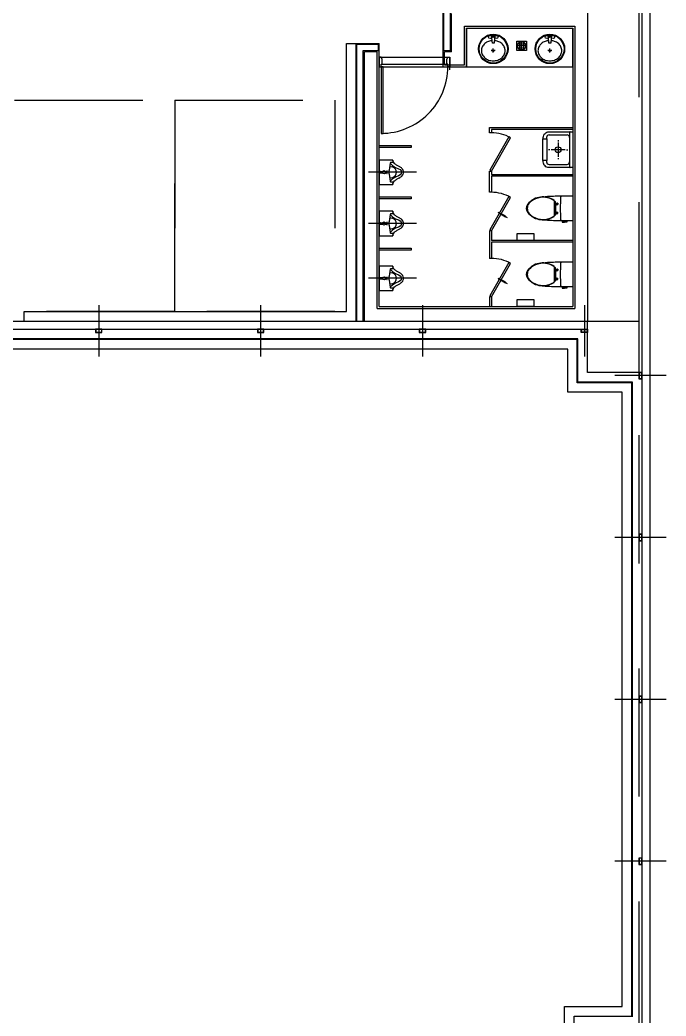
# Model space of a CAD drawing. Header units: millimetres. Extents: x 8456 to 190005487, y 619 to 455456909.
# Drawn here: x 211947 to 213500, y 155090 to 157484 of the extents above; entities that cross this region are included whole.
import ezdxf

# ---------------------------------------------------------------- set-up
doc = ezdxf.new("R2010")
doc.units = ezdxf.units.MM
doc.header["$LTSCALE"] = 400
doc.header["$MEASUREMENT"] = 0
for name, pattern in [('CEN', [62, 60, -1, 0, -1]), ('DASHED2', [0.375, 0.25, -0.125]), ('HID', [2, 1.1, -0.9]), ('HIDDEN', [0.375, 0.25, -0.125]), ('X-REF 평면도(가창리 실시설계)$2$CEN', [62, 60, -1, 0, -1]), ('XA-지하1층평면도$0$CEN', [62, 60, -1, 0, -1]), ('XA-지하1층평면도$0$CEN1', [3.5, 3, -0.25, 0, -0.25])]:
    doc.linetypes.add(name, pattern=pattern)
doc.layers.get('0').update_dxf_attribs({"linetype": 'CONTINUOUS'})
doc.layers.get('Defpoints').update_dxf_attribs({"color": 153, "linetype": 'CONTINUOUS'})
for name, color, linetype in [('A-FUR2', 4, 'DASHED2'), ('CEN', 1, 'CEN'), ('COL', 2, 'CONTINUOUS'), ('FIN', 5, 'CONTINUOUS'), ('FIX', 7, 'CONTINUOUS'), ('HID', 3, 'HID'), ('TOIL', 6, 'CONTINUOUS'), ('WAL', 3, 'CONTINUOUS'), ('WINDOW', 7, 'CONTINUOUS'), ('X-REF 평면도(가창리 실시설계)$0$FIX', 7, 'CONTINUOUS'), ('X-REF 평면도(가창리 실시설계)$2$CEN', 1, 'X-REF 평면도(가창리 실시설계)$2$CEN'), ('XA-지하1층평면도$0$CEN', 1, 'XA-지하1층평면도$0$CEN'), ('XA-지하1층평면도$0$ELE', 7, 'CONTINUOUS'), ('XREF-PLAN$0$A-FUR1_위생도기', 4, 'CONTINUOUS'), ('석고보드', 4, 'CONTINUOUS'), ('저온단열', 160, 'CONTINUOUS'), ('충돌방지대', 6, 'CONTINUOUS'), ('판넬', 4, 'CONTINUOUS')]:
    doc.layers.add(name, color=color, linetype=linetype)
doc.layers.add('XR-평면도$0$A-DWXM-DOOR', color=4, linetype='CONTINUOUS', lineweight=25)

# ---------------------------------------------------------------- blocks, each defined once
blk = doc.blocks.new('A$C2DB436D3')
at = {"color": 8}
for p, q in [((30330.5, 19113, 2515.7), (30342, 19113, 2515.7)), ((30351.4, 19113, 2515.7), (30356.9, 19113, 2515.7)), ((30330.5, 19108.6, 2515.7), (30342, 19108.6, 2515.7)), ((30352.1, 19108.6, 2515.7), (30356.9, 19108.6, 2515.7)), ((30330.5, 18937, 2515.7), (30342, 18937, 2515.7)), ((30330.5, 18932.6, 2515.7), (30342, 18932.6, 2515.7)), ((30351.4, 18937, 2515.7), (30356.9, 18937, 2515.7)), ((30352.1, 18932.6, 2515.7), (30356.9, 18932.6, 2515.7)), ((30330.5, 18749, 2515.7), (30342, 18749, 2515.7)), ((30330.5, 18744.6, 2515.7), (30342, 18744.6, 2515.7)), ((30351.4, 18749, 2515.7), (30356.9, 18749, 2515.7)), ((30352.1, 18744.6, 2515.7), (30356.9, 18744.6, 2515.7))]:
    blk.add_line(p, q, dxfattribs=at)
at = {"color": 8, "ltscale": 3}
for p, q in [((30741.8, 18968.4, 2515.7), (30744.1, 18972.5, 2515.7)), ((30746.3, 18963, 2515.7), (30751, 18971.2, 2515.7)), ((30741.8, 18741.8, 2515.7), (30744.1, 18745.9, 2515.7)), ((30746.3, 18736.4, 2515.7), (30751, 18744.6, 2515.7))]:
    blk.add_line(p, q, dxfattribs=at)
at = {"color": 8, "elevation": 2515.7}
for points in [[(30330.5, 19152.6), (30330.5, 19069), (30376.7, 19069, -0.022168), (30378.9, 19074.5, -0.015962), (30383.3, 19081.1, -0.046411), (30392.1, 19087.7, -0.0259), (30400.9, 19092.1, 0.027117), (30408.6, 19097.6, 0.071022), (30413, 19105.3, 0.04853), (30414.1, 19110.8, 0.04853), (30413, 19116.3, 0.071022), (30408.6, 19124, 0.027117), (30400.9, 19129.5, -0.0259), (30392.1, 19133.9, -0.046411), (30383.3, 19140.5, -0.015962), (30378.9, 19147.1, -0.022168), (30376.7, 19152.6)], [(30330.5, 18976.6), (30330.5, 18893), (30376.7, 18893, -0.022168), (30378.9, 18898.5, -0.015962), (30383.3, 18905.1, -0.046411), (30392.1, 18911.7, -0.0259), (30400.9, 18916.1, 0.027117), (30408.6, 18921.6, 0.071022), (30413, 18929.3, 0.04853), (30414.1, 18934.8, 0.04853), (30413, 18940.3, 0.071022), (30408.6, 18948, 0.027117), (30400.9, 18953.5, -0.0259), (30392.1, 18957.9, -0.046411), (30383.3, 18964.5, -0.015962), (30378.9, 18971.1, -0.022168), (30376.7, 18976.6)], [(30330.5, 18788.6), (30330.5, 18705), (30376.7, 18705, -0.022168), (30378.9, 18710.5, -0.015962), (30383.3, 18717.1, -0.046411), (30392.1, 18723.7, -0.0259), (30400.9, 18728.1, 0.027117), (30408.6, 18733.6, 0.071022), (30413, 18741.3, 0.04853), (30414.1, 18746.8, 0.04853), (30413, 18752.3, 0.071022), (30408.6, 18760, 0.027117), (30400.9, 18765.5, -0.0259), (30392.1, 18769.9, -0.046411), (30383.3, 18776.5, -0.015962), (30378.9, 18783.1, -0.022168), (30376.7, 18788.6)]]:
    blk.add_lwpolyline(points, format="xyb", close=True, dxfattribs=at)
for points in [[(30376.7, 19152.6), (30376.7, 19143.8), (30370.1, 19143.8, 0.198912), (30369.2, 19143.4, 0.089166), (30367.9, 19141.6), (30364.1, 19117.7, 0.080898), (30364.1, 19103.8), (30367.9, 19080, 0.22682), (30369.2, 19078.1, 0.062315), (30370.1, 19077.8), (30376.7, 19077.8), (30376.7, 19069)], [(30376.7, 18976.6), (30376.7, 18967.8), (30370.1, 18967.8, 0.198912), (30369.2, 18967.4, 0.089166), (30367.9, 18965.6), (30364.1, 18941.7, 0.080898), (30364.1, 18927.8), (30367.9, 18904, 0.22682), (30369.2, 18902.1, 0.062315), (30370.1, 18901.8), (30376.7, 18901.8), (30376.7, 18893)], [(30376.7, 18788.6), (30376.7, 18779.8), (30370.1, 18779.8, 0.198912), (30369.2, 18779.4, 0.089166), (30367.9, 18777.6), (30364.1, 18753.8, 0.080898), (30364.1, 18739.8), (30367.9, 18716, 0.22682), (30369.2, 18714.2, 0.062315), (30370.1, 18713.8), (30376.7, 18713.8), (30376.7, 18705)]]:
    blk.add_lwpolyline(points, format="xyb", dxfattribs=at)
for points in [[(30330.5, 19115.2), (30332.7, 19115.2), (30332.7, 19106.4), (30330.5, 19106.4)], [(30367.9, 19141.6), (30375.6, 19133.9), (30386.6, 19127.3), (30396.5, 19122.9), (30402, 19119.6), (30406.4, 19115.2), (30407.5, 19110.8), (30406.4, 19106.4), (30402, 19102), (30396.5, 19098.7), (30386.6, 19094.3), (30375.6, 19087.7), (30367.9, 19080)], [(30367.9, 18965.6), (30375.6, 18957.9), (30386.6, 18951.3), (30396.5, 18946.9), (30402, 18943.6), (30406.4, 18939.2), (30407.5, 18934.8), (30406.4, 18930.4), (30402, 18926), (30396.5, 18922.7), (30386.6, 18918.3), (30375.6, 18911.7), (30367.9, 18904)], [(30330.5, 18939.2), (30332.7, 18939.2), (30332.7, 18930.4), (30330.5, 18930.4)], [(30367.9, 18777.6), (30375.6, 18769.9), (30386.6, 18763.3), (30396.5, 18758.9), (30402, 18755.6), (30406.4, 18751.2), (30407.5, 18746.8), (30406.4, 18742.4), (30402, 18738), (30396.5, 18734.7), (30386.6, 18730.3), (30375.6, 18723.7), (30367.9, 18716)], [(30330.5, 18751.2), (30332.7, 18751.2), (30332.7, 18742.4), (30330.5, 18742.4)]]:
    blk.add_lwpolyline(points, dxfattribs=at)
for points in [[(30356.9, 19106.4), (30358, 19106.4), (30358, 19115.2), (30356.9, 19115.2)], [(30356.9, 18930.4), (30358, 18930.4), (30358, 18939.2), (30356.9, 18939.2)], [(30356.9, 18742.4), (30358, 18742.4), (30358, 18751.2), (30356.9, 18751.2)]]:
    blk.add_lwpolyline(points, close=True, dxfattribs=at)
at = {"color": 8}
for centre in [(30347, 19110.8, 2515.7), (30347, 18934.8, 2515.7), (30347, 18746.8, 2515.7)]:
    blk.add_circle(centre, 5.5, dxfattribs=at)
for centre in [(30371.2, 19110.8, 2515.7), (30371.2, 18934.8, 2515.7), (30371.2, 18746.8, 2515.7)]:
    blk.add_arc(centre, 18.7, 253.2144, 106.7856, dxfattribs=at)
at = {"layer": 'A-FUR2', "color": 8, "linetype": 'HID'}
for p, q in [((29078.7, 19358.6, 2515.7), (29628.7, 19358.6, 2515.7)), ((29628.7, 19358.6, 2515.7), (29628.7, 18632.6, 2515.7)), ((29628.7, 18632.6, 2515.7), (29628.7, 19358.6, 2515.7)), ((29628.7, 19358.6, 2515.7), (30178.7, 19358.6, 2515.7)), ((30178.7, 19358.6, 2515.7), (30178.7, 18632.6, 2515.7)), ((29628.7, 18632.6, 2515.7), (29078.7, 18632.6, 2515.7)), ((30178.7, 18632.6, 2515.7), (29628.7, 18632.6, 2515.7))]:
    blk.add_line(p, q, dxfattribs=at)
at = {"layer": 'CEN', "color": 8}
for p, q in [((29368, 18654.6, 2515.7), (29368, 18478.6, 2515.7)), ((29923.5, 18654.6, 2515.7), (29923.5, 18478.6, 2515.7)), ((30479, 18654.6, 2515.7), (30479, 18478.6, 2515.7)), ((31034.5, 18654.6, 2515.7), (31034.5, 18478.6, 2515.7)), ((31315, 18412.6, 2515.7), (31139, 18412.6, 2515.7)), ((31315, 17857.1, 2515.7), (31139, 17857.1, 2515.7)), ((31315, 17301.6, 2515.7), (31139, 17301.6, 2515.7)), ((31315, 16746.1, 2515.7), (31139, 16746.1, 2515.7))]:
    blk.add_line(p, q, dxfattribs=at)
at = {"layer": 'COL', "color": 8}
for p, q in [((31045.5, 18599.6, 2515.7), (31221.5, 18599.6, 2515.7)), ((31045.5, 18423.6, 2515.7), (31045.5, 18599.6, 2515.7)), ((31221.5, 18599.6, 2515.7), (31221.5, 18423.6, 2515.7)), ((31221.5, 18423.6, 2515.7), (31045.5, 18423.6, 2515.7))]:
    blk.add_line(p, q, dxfattribs=at)
at = {"layer": 'Defpoints', "color": 8}
for p, q in [((30330.5, 19462, 2515.7), (30330.5, 19506, 2515.7)), ((30572.5, 19462, 2515.7), (30572.5, 19506, 2515.7))]:
    blk.add_line(p, q, dxfattribs=at)
at = {"layer": 'FIN', "color": 8}
for p, q in [((30574.7, 19528, 2515.7), (30574.7, 19662.2, 2515.7)), ((30629.7, 19605, 2515.7), (30994.9, 19605, 2515.7)), ((30629.7, 19473, 2515.7), (30629.7, 19605, 2515.7)), ((30994.9, 19605, 2515.7), (30994.9, 18650.2, 2515.7)), ((30275.5, 18599.6, 2515.7), (30275.5, 19528, 2515.7)), ((30275.5, 19528, 2515.7), (30330.5, 19528, 2515.7)), ((30330.5, 18650.2, 2515.7), (30330.5, 19528, 2515.7)), ((30550.5, 19528, 2515.7), (30574.7, 19528, 2515.7)), ((30550.5, 19473, 2515.7), (30550.5, 19528, 2515.7)), ((30550.5, 19473, 2515.7), (30629.7, 19473, 2515.7)), ((30330.5, 18650.2, 2515.7), (30994.9, 18650.2, 2515.7))]:
    blk.add_line(p, q, dxfattribs=at)
at = {"layer": 'FIX', "color": 8, "linetype": 'Continuous'}
for p, q in [((30893.7, 19225.5, 2515.7), (30905.8, 19225.5, 2515.7)), ((30904.7, 19229.9, 2515.7), (30904.7, 19225.5, 2515.7)), ((30905.8, 19225.5, 2515.7), (30905.8, 19150.7, 2515.7)), ((30913.5, 19238.7, 2515.7), (30975.1, 19238.7, 2515.7)), ((30944.3, 19221.1, 2515.7), (30944.3, 19216.7, 2515.7)), ((30983.9, 19247.5, 2515.7), (30983.9, 19128.7, 2515.7)), ((30915.7, 19188.1, 2515.7), (30911.3, 19188.1, 2515.7)), ((30968.5, 19188.1, 2515.7), (30920.1, 19188.1, 2515.7)), ((30944.3, 19212.3, 2515.7), (30944.3, 19163.9, 2515.7)), ((30972.9, 19188.1, 2515.7), (30977.3, 19188.1, 2515.7)), ((30905.8, 19150.7, 2515.7), (30893.7, 19150.7, 2515.7)), ((30904.7, 19150.7, 2515.7), (30904.7, 19146.3, 2515.7)), ((30944.3, 19159.5, 2515.7), (30944.3, 19155.1, 2515.7)), ((30913.5, 19137.5, 2515.7), (30975.1, 19137.5, 2515.7))]:
    blk.add_line(p, q, dxfattribs=at)
at = {"layer": 'FIX', "color": 8, "linetype": 'Continuous', "elevation": 2515.7}
blk.add_lwpolyline([(30994.9, 19249.7), (30994.9, 19126.5), (30913.5, 19126.5, -0.414214), (30893.7, 19146.3), (30893.7, 19150.7), (30892.6, 19150.7), (30892.6, 19225.5), (30893.7, 19225.5), (30893.7, 19229.9, -0.414214), (30913.5, 19249.7)], format="xyb", close=True, dxfattribs=at)
at = {"layer": 'FIX', "color": 8, "linetype": 'Continuous'}
blk.add_circle((30944.3, 19188.1, 2515.7), 9.9, dxfattribs=at)
for centre, radius, start, end in [((30986.1, 19247.5, 2515.7), 2.2, 90, 180), ((30913.5, 19229.9, 2515.7), 8.8, 90, 180), ((30975.1, 19229.9, 2515.7), 8.8, 0, 90), ((30913.5, 19146.3, 2515.7), 8.8, 180, 270), ((30975.1, 19146.3, 2515.7), 8.8, 270, 0), ((30986.1, 19128.7, 2515.7), 2.2, 180, 270)]:
    blk.add_arc(centre, radius, start, end, dxfattribs=at)
at = {"layer": 'HID', "color": 8}
blk.add_line((31221.5, 23808.1, 2515.7), (31221.5, 11053.6, 2515.7), dxfattribs=at)
at = {"layer": 'TOIL', "color": 8, "linetype": 'HIDDEN'}
for p, q in [((30802.6, 19561, 2515.7), (30835.6, 19561, 2515.7)), ((30802.6, 19528, 2515.7), (30802.6, 19561, 2515.7)), ((30811.9, 19556.8, 2515.7), (30811.9, 19532.1, 2515.7)), ((30819.1, 19530.2, 2515.7), (30819.1, 19558.7, 2515.7)), ((30826.2, 19556.8, 2515.7), (30826.2, 19532.1, 2515.7)), ((30835.6, 19561, 2515.7), (30835.6, 19528, 2515.7)), ((30835.6, 19528, 2515.7), (30802.6, 19528, 2515.7)), ((30833.3, 19544.5, 2515.7), (30804.8, 19544.5, 2515.7)), ((30806.7, 19551.6, 2515.7), (30831.4, 19551.6, 2515.7)), ((30806.7, 19537.3, 2515.7), (30831.4, 19537.3, 2515.7))]:
    blk.add_line(p, q, dxfattribs=at)
blk.add_circle((30819.1, 19544.5, 2515.7), 14.2, dxfattribs=at)
at = {"layer": 'WAL', "color": 8}
for p, q in [((31045.5, 20843.6, 2515.7), (31045.5, 18599.6, 2515.7)), ((30579.1, 19523.6, 2515.7), (30579.1, 19655.6, 2515.7)), ((30623.1, 19611.6, 2515.7), (31001.5, 19611.6, 2515.7)), ((30623.1, 19479.6, 2515.7), (30623.1, 19611.6, 2515.7)), ((31001.5, 19611.6, 2515.7), (31001.5, 18643.6, 2515.7)), ((30279.9, 18599.6, 2515.7), (30279.9, 19523.6, 2515.7)), ((30323.9, 19523.6, 2515.7), (30279.9, 19523.6, 2515.7)), ((30323.9, 18643.6, 2515.7), (30323.9, 19523.6, 2515.7)), ((30579.1, 19523.6, 2515.7), (30554.9, 19523.6, 2515.7)), ((30554.9, 19479.6, 2515.7), (30554.9, 19523.6, 2515.7)), ((30554.9, 19479.6, 2515.7), (30623.1, 19479.6, 2515.7)), ((30323.9, 18643.6, 2515.7), (31001.5, 18643.6, 2515.7)), ((30279.9, 18599.6, 2515.7), (31045.5, 18599.6, 2515.7))]:
    blk.add_line(p, q, dxfattribs=at)
at = {"layer": 'WINDOW', "color": 8, "linetype": 'Continuous'}
for p, q in [((30708.9, 19246.4, 2515.7), (30708.9, 19264, 2515.7)), ((30708.9, 19264, 2515.7), (30994.9, 19264, 2515.7)), ((30994.9, 19257.4, 2515.7), (30715.5, 19257.4, 2515.7)), ((30715.5, 19257.4, 2515.7), (30715.5, 19246.4, 2515.7)), ((30715.5, 19246.4, 2515.7), (30708.9, 19246.4, 2515.7)), ((30775.8, 19232, 2515.7), (30709.8, 19117.7, 2515.7)), ((30715.5, 19114.4, 2515.7), (30781.5, 19228.7, 2515.7)), ((30781.5, 19228.7, 2515.7), (30775.8, 19232, 2515.7)), ((30330.5, 19202.1, 2515.7), (30440.5, 19202.1, 2515.7)), ((30330.5, 19195.5, 2515.7), (30330.5, 19202.1, 2515.7)), ((30440.5, 19195.5, 2515.7), (30330.5, 19195.5, 2515.7)), ((30440.5, 19202.1, 2515.7), (30440.5, 19195.5, 2515.7)), ((30708.9, 19103.4, 2515.7), (30708.9, 19114.4, 2515.7)), ((30708.9, 19114.4, 2515.7), (30715.5, 19114.4, 2515.7)), ((30709.8, 19117.7, 2515.7), (30715.5, 19114.4, 2515.7)), ((30715.5, 19114.4, 2515.7), (30715.5, 19103.4, 2515.7)), ((30708.9, 19041.8, 2515.7), (30708.9, 19103.4, 2515.7)), ((30715.5, 19103.4, 2515.7), (30994.9, 19103.4, 2515.7)), ((30994.9, 19096.8, 2515.7), (30715.5, 19096.8, 2515.7)), ((30715.5, 19096.8, 2515.7), (30715.5, 19041.8, 2515.7)), ((30330.5, 19026.1, 2515.7), (30440.5, 19026.1, 2515.7)), ((30330.5, 19019.5, 2515.7), (30330.5, 19026.1, 2515.7)), ((30440.5, 19019.5, 2515.7), (30330.5, 19019.5, 2515.7)), ((30440.5, 19026.1, 2515.7), (30440.5, 19019.5, 2515.7)), ((30715.5, 19041.8, 2515.7), (30708.9, 19041.8, 2515.7)), ((30715.5, 18909.8, 2515.7), (30708.9, 18909.8, 2515.7)), ((30708.9, 18909.8, 2515.7), (30708.9, 18815.2, 2515.7)), ((30715.5, 18909.8, 2515.7), (30715.5, 18876.8, 2515.7)), ((30994.9, 18876.8, 2515.7), (30715.5, 18876.8, 2515.7)), ((30330.5, 18850.1, 2515.7), (30440.5, 18850.1, 2515.7)), ((30330.5, 18843.5, 2515.7), (30330.5, 18850.1, 2515.7)), ((30440.5, 18843.5, 2515.7), (30330.5, 18843.5, 2515.7)), ((30440.5, 18850.1, 2515.7), (30440.5, 18843.5, 2515.7)), ((30994.9, 18870.2, 2515.7), (30715.5, 18870.2, 2515.7)), ((30715.5, 18870.2, 2515.7), (30715.5, 18815.2, 2515.7)), ((30715.5, 18815.2, 2515.7), (30708.9, 18815.2, 2515.7)), ((30708.9, 18683.2, 2515.7), (30708.9, 18650.2, 2515.7)), ((30715.5, 18683.2, 2515.7), (30708.9, 18683.2, 2515.7)), ((30715.5, 18683.2, 2515.7), (30715.5, 18650.2, 2515.7))]:
    blk.add_line(p, q, dxfattribs=at)
at = {"layer": 'WINDOW', "color": 8, "linetype": 'Continuous', "elevation": 2515.7}
for points in [[(30715.5, 18909.8), (30781.5, 19024.1), (30775.8, 19027.4), (30709.8, 18913.1)], [(30715.5, 18683.2), (30781.5, 18797.5), (30775.8, 18800.8), (30709.8, 18686.5)]]:
    blk.add_lwpolyline(points, close=True, dxfattribs=at)
at = {"layer": 'WINDOW', "color": 8, "linetype": 'Continuous'}
for centre in [(30715.5, 19114.4, 2515.7), (30715.5, 18909.8, 2515.7), (30715.5, 18683.2, 2515.7)]:
    blk.add_arc(centre, 132, 60, 90, dxfattribs=at)
at = {"layer": 'X-REF 평면도(가창리 실시설계)$0$FIX', "color": 8, "linetype": 'Continuous'}
for p, q in [((30629.7, 19605, 2515.7), (30994.9, 19605, 2515.7)), ((30629.7, 19605, 2515.7), (30629.7, 19473, 2515.7)), ((30994.9, 19473, 2515.7), (30994.9, 19605, 2515.7)), ((30728.4, 19578, 2515.7), (30715.5, 19578, 2515.7)), ((30716.2, 19571.8, 2515.7), (30715.5, 19571.8, 2515.7)), ((30718.9, 19554, 2515.7), (30717.3, 19570.8, 2515.7)), ((30726.6, 19570.8, 2515.7), (30725, 19554, 2515.7)), ((30728.4, 19571.8, 2515.7), (30727.7, 19571.8, 2515.7)), ((30922.7, 19578, 2515.7), (30909.8, 19578, 2515.7)), ((30910.5, 19571.8, 2515.7), (30909.8, 19571.8, 2515.7)), ((30913.2, 19554, 2515.7), (30911.6, 19570.8, 2515.7)), ((30920.9, 19570.8, 2515.7), (30919.4, 19554, 2515.7)), ((30922.7, 19571.8, 2515.7), (30922, 19571.8, 2515.7)), ((30728.8, 19528, 2515.7), (30715.1, 19528, 2515.7)), ((30725, 19554, 2515.7), (30718.9, 19554, 2515.7)), ((30722, 19521.3, 2515.7), (30722, 19534.9, 2515.7)), ((30923.1, 19528, 2515.7), (30909.5, 19528, 2515.7)), ((30919.4, 19554, 2515.7), (30913.2, 19554, 2515.7)), ((30916.3, 19521.3, 2515.7), (30916.3, 19534.9, 2515.7)), ((30629.7, 19473, 2515.7), (30994.9, 19473, 2515.7))]:
    blk.add_line(p, q, dxfattribs=at)
for centre, radius in [((30722, 19534, 2515.7), 50.6), ((30722, 19534, 2515.7), 48.4), ((30711, 19574.9, 2515.7), 5.5), ((30722, 19574.9, 2515.7), 1.76), ((30733, 19574.9, 2515.7), 5.5), ((30916.3, 19534, 2515.7), 50.6), ((30916.3, 19534, 2515.7), 48.4), ((30905.3, 19574.9, 2515.7), 5.5), ((30916.3, 19574.9, 2515.7), 1.76), ((30927.3, 19574.9, 2515.7), 5.5), ((30722, 19527.9, 2515.7), 3.3), ((30916.3, 19527.9, 2515.7), 3.3)]:
    blk.add_circle(centre, radius, dxfattribs=at)
for centre, radius, start, end in [((30719.7, 19521.1, 2515.7), 41.2, 109.3849, 130.3466), ((30722, 19514.6, 2515.7), 48.1, 94.6377, 109.3849), ((30716.2, 19570.7, 2515.7), 1.1, 5.3909, 90), ((30722, 19514.6, 2515.7), 48.1, 70.6151, 85.3623), ((30727.7, 19570.7, 2515.7), 1.1, 90, 174.6091), ((30724.3, 19521.1, 2515.7), 41.2, 49.6534, 70.6151), ((30914, 19521.1, 2515.7), 41.2, 109.3849, 130.3466), ((30916.3, 19514.6, 2515.7), 48.1, 94.6377, 109.3849), ((30910.5, 19570.7, 2515.7), 1.1, 5.3909, 90), ((30916.3, 19514.6, 2515.7), 48.1, 70.6151, 85.3623), ((30922, 19570.7, 2515.7), 1.1, 90, 174.6091), ((30918.6, 19521.1, 2515.7), 41.2, 49.6534, 70.6151), ((30710.7, 19527.9, 2515.7), 29.7, 154.0053, 180), ((30710.7, 19527.9, 2515.7), 29.7, 180, 205.9947), ((30716.2, 19525.3, 2515.7), 35.7, 130.3466, 154.0053), ((30727.8, 19525.3, 2515.7), 35.7, 25.9947, 49.6534), ((30733.2, 19527.9, 2515.7), 29.7, 360, 25.9947), ((30733.2, 19527.9, 2515.7), 29.7, 334.0053, 0), ((30905, 19527.9, 2515.7), 29.7, 154.0053, 180), ((30905, 19527.9, 2515.7), 29.7, 180, 205.9947), ((30910.5, 19525.3, 2515.7), 35.7, 130.3466, 154.0053), ((30922.1, 19525.3, 2515.7), 35.7, 25.9947, 49.6534), ((30927.5, 19527.9, 2515.7), 29.7, 360, 25.9947), ((30927.5, 19527.9, 2515.7), 29.7, 334.0053, 0), ((30716.2, 19530.6, 2515.7), 35.7, 205.9947, 229.6534), ((30719.7, 19534.7, 2515.7), 41.2, 229.6534, 250.6151), ((30722, 19541.2, 2515.7), 48.1, 250.6151, 270), ((30722, 19541.2, 2515.7), 48.1, 270, 289.3849), ((30724.3, 19534.7, 2515.7), 41.2, 289.3849, 310.3466), ((30727.8, 19530.6, 2515.7), 35.7, 310.3466, 334.0053), ((30910.5, 19530.6, 2515.7), 35.7, 205.9947, 229.6534), ((30914, 19534.7, 2515.7), 41.2, 229.6534, 250.6151), ((30916.3, 19541.2, 2515.7), 48.1, 250.6151, 270), ((30916.3, 19541.2, 2515.7), 48.1, 270, 289.3849), ((30918.6, 19534.7, 2515.7), 41.2, 289.3849, 310.3466), ((30922.1, 19530.6, 2515.7), 35.7, 310.3466, 334.0053)]:
    blk.add_arc(centre, radius, start, end, dxfattribs=at)
at = {"layer": 'X-REF 평면도(가창리 실시설계)$2$CEN', "color": 8}
for p, q in [((30458.5, 19110.8, 2515.7), (30294.2, 19110.8, 2515.7)), ((30458.5, 18934.8, 2515.7), (30294.2, 18934.8, 2515.7)), ((30458.5, 18746.8, 2515.7), (30294.2, 18746.8, 2515.7))]:
    blk.add_line(p, q, dxfattribs=at)
at = {"layer": 'XA-지하1층평면도$0$CEN', "color": 8, "linetype": 'XA-지하1층평면도$0$CEN1'}
for p, q in [((30770.5, 18954.5, 2515.7), (30738.7, 18972.9, 2515.7)), ((30770.5, 18727.9, 2515.7), (30738.7, 18746.3, 2515.7))]:
    blk.add_line(p, q, dxfattribs=at)
at = {"layer": 'XA-지하1층평면도$0$ELE', "color": 8}
for p, q in [((30743.1, 18972.6, 2515.7), (30741.1, 18969.2, 2515.7)), ((30741.3, 18968.6, 2515.7), (30741.1, 18969.2, 2515.7)), ((30743.7, 18972.8, 2515.7), (30741.3, 18968.6, 2515.7)), ((30741.3, 18968.6, 2515.7), (30741.8, 18968.4, 2515.7)), ((30743.7, 18972.8, 2515.7), (30743.1, 18972.6, 2515.7)), ((30743.7, 18972.8, 2515.7), (30744.1, 18972.5, 2515.7)), ((30746.5, 18962.9, 2515.7), (30746.3, 18963, 2515.7)), ((30746.5, 18962.9, 2515.7), (30751.2, 18971.1, 2515.7)), ((30760.8, 18958.4, 2515.7), (30748.1, 18965.7, 2515.7)), ((30762.3, 18961, 2515.7), (30749.6, 18968.3, 2515.7)), ((30751.2, 18971.1, 2515.7), (30751, 18971.2, 2515.7)), ((30760.8, 18958.4, 2515.7), (30762.3, 18961, 2515.7)), ((30762.1, 18958.1, 2515.7), (30761, 18958.7, 2515.7)), ((30761.9, 18957.8, 2515.7), (30763.4, 18960.3, 2515.7)), ((30763.8, 18956.7, 2515.7), (30761.9, 18957.8, 2515.7)), ((30763.2, 18960, 2515.7), (30762.1, 18960.7, 2515.7)), ((30765.3, 18959.3, 2515.7), (30763.4, 18960.3, 2515.7)), ((30763.8, 18956.7, 2515.7), (30765.3, 18959.3, 2515.7)), ((30743.1, 18746, 2515.7), (30741.1, 18742.6, 2515.7)), ((30741.3, 18742, 2515.7), (30741.1, 18742.6, 2515.7)), ((30743.7, 18746.2, 2515.7), (30741.3, 18742, 2515.7)), ((30741.3, 18742, 2515.7), (30741.8, 18741.8, 2515.7)), ((30743.7, 18746.2, 2515.7), (30743.1, 18746, 2515.7)), ((30743.7, 18746.2, 2515.7), (30744.1, 18745.9, 2515.7)), ((30746.5, 18736.3, 2515.7), (30746.3, 18736.4, 2515.7)), ((30746.5, 18736.3, 2515.7), (30751.2, 18744.5, 2515.7)), ((30760.8, 18731.8, 2515.7), (30748.1, 18739.1, 2515.7)), ((30762.3, 18734.4, 2515.7), (30749.6, 18741.7, 2515.7)), ((30751.2, 18744.5, 2515.7), (30751, 18744.6, 2515.7)), ((30760.8, 18731.8, 2515.7), (30762.3, 18734.4, 2515.7)), ((30762.1, 18731.5, 2515.7), (30761, 18732.1, 2515.7)), ((30761.9, 18731.2, 2515.7), (30763.4, 18733.7, 2515.7)), ((30763.8, 18730.1, 2515.7), (30761.9, 18731.2, 2515.7)), ((30763.2, 18733.4, 2515.7), (30762.1, 18734.1, 2515.7)), ((30765.3, 18732.7, 2515.7), (30763.4, 18733.7, 2515.7)), ((30763.8, 18730.1, 2515.7), (30765.3, 18732.7, 2515.7))]:
    blk.add_line(p, q, dxfattribs=at)
at = {"layer": 'XR-평면도$0$A-DWXM-DOOR', "color": 8}
for p, q in [((30330.5, 19506, 2515.7), (30572.5, 19506, 2515.7)), ((30330.5, 19473, 2515.7), (30572.5, 19473, 2515.7)), ((30340.4, 19481.8, 2515.7), (30562.6, 19481.8, 2515.7))]:
    blk.add_line(p, q, dxfattribs=at)
at = {"layer": 'XR-평면도$0$A-DWXM-DOOR', "color": 8, "elevation": 2515.7}
for points in [[(30330.5, 19473), (30337.1, 19473), (30337.1, 19481.8), (30340.4, 19481.8), (30340.4, 19497.2), (30337.1, 19506), (30330.5, 19506)], [(30572.5, 19473), (30565.9, 19473), (30565.9, 19481.8), (30562.6, 19481.8), (30562.6, 19497.2), (30565.9, 19506), (30572.5, 19506)], [(30337.1, 19244.2), (30343.7, 19244.2), (30343.7, 19473), (30337.1, 19473)]]:
    blk.add_lwpolyline(points, close=True, dxfattribs=at)
blk.add_lwpolyline([(30337.1, 19473), (30337.1, 19244.2, 0.414214), (30565.9, 19473, 1)], format="xyb", dxfattribs=at)
at = {"layer": 'XREF-PLAN$0$A-FUR1_위생도기', "color": 8}
for p, q in [((30931.4, 19013.1, 2515.7), (30931.4, 19012.3, 2515.7)), ((30931.4, 19012.3, 2515.7), (30931.4, 18986.8, 2515.7)), ((30931.4, 19000.4, 2515.7), (30936.6, 19000.4, 2515.7)), ((30936.6, 18997.1, 2515.7), (30931.4, 18997.1, 2515.7)), ((30931.4, 18986.8, 2515.7), (30931.4, 18961.2, 2515.7)), ((30931.4, 18976.4, 2515.7), (30936.6, 18976.4, 2515.7)), ((30933, 19000.6, 2515.7), (30933, 19004.3, 2515.7)), ((30933, 19000.6, 2515.7), (30936.9, 19000.6, 2515.7)), ((30933.3, 19004.6, 2515.7), (30942.9, 19004.6, 2515.7)), ((30935.4, 18986.8, 2515.7), (30935.4, 19008.4, 2515.7)), ((30936.6, 18997.1, 2515.7), (30935.4, 18997.1, 2515.7)), ((30935.4, 18986.8, 2515.7), (30935.4, 18965.1, 2515.7)), ((30935.4, 18976.4, 2515.7), (30936.6, 18976.4, 2515.7)), ((30936.6, 19000.4, 2515.7), (30936.6, 18997.1, 2515.7)), ((30936.6, 18976.4, 2515.7), (30936.6, 18997.1, 2515.7)), ((30936.6, 18976.4, 2515.7), (30936.6, 18973.1, 2515.7)), ((30936.9, 18999.7, 2515.7), (30936.9, 19004.6, 2515.7)), ((30936.9, 18999.7, 2515.7), (30943.2, 18999.7, 2515.7)), ((30943.2, 19004.3, 2515.7), (30943.2, 18999.7, 2515.7)), ((30936.6, 18973.1, 2515.7), (30931.4, 18973.1, 2515.7)), ((30931.4, 18961.2, 2515.7), (30931.4, 18960.4, 2515.7)), ((30933, 18972.9, 2515.7), (30933, 18969.2, 2515.7)), ((30933, 18972.9, 2515.7), (30936.9, 18972.9, 2515.7)), ((30933.3, 18968.9, 2515.7), (30942.9, 18968.9, 2515.7)), ((30936.9, 18973.8, 2515.7), (30936.9, 18968.9, 2515.7)), ((30936.9, 18973.8, 2515.7), (30943.2, 18973.8, 2515.7)), ((30943.2, 18969.2, 2515.7), (30943.2, 18973.8, 2515.7)), ((30958.2, 18944.1, 2515.7), (30958.2, 18939.8, 2515.7)), ((30958.6, 18944.5, 2515.7), (30966.3, 18944.5, 2515.7)), ((30974, 18944.5, 2515.7), (30966.3, 18944.5, 2515.7)), ((30974.5, 18944.1, 2515.7), (30974.5, 18939.8, 2515.7)), ((30958.6, 18939.3, 2515.7), (30966.3, 18939.3, 2515.7)), ((30974, 18939.3, 2515.7), (30966.3, 18939.3, 2515.7)), ((30803.5, 18876.8, 2515.7), (30803.5, 18901, 2515.7)), ((30803.5, 18901, 2515.7), (30860.7, 18901, 2515.7)), ((30860.7, 18876.8, 2515.7), (30803.5, 18876.8, 2515.7)), ((30860.7, 18901, 2515.7), (30860.7, 18876.8, 2515.7)), ((30931.4, 18786.5, 2515.7), (30931.4, 18785.7, 2515.7)), ((30931.4, 18785.7, 2515.7), (30931.4, 18760.2, 2515.7)), ((30931.4, 18773.8, 2515.7), (30936.6, 18773.8, 2515.7)), ((30936.6, 18770.5, 2515.7), (30931.4, 18770.5, 2515.7)), ((30933, 18774, 2515.7), (30933, 18777.7, 2515.7)), ((30933, 18774, 2515.7), (30936.9, 18774, 2515.7)), ((30933.3, 18778, 2515.7), (30942.9, 18778, 2515.7)), ((30935.4, 18760.2, 2515.7), (30935.4, 18781.8, 2515.7)), ((30936.6, 18770.5, 2515.7), (30935.4, 18770.5, 2515.7)), ((30936.6, 18773.8, 2515.7), (30936.6, 18770.5, 2515.7)), ((30936.6, 18749.8, 2515.7), (30936.6, 18770.5, 2515.7)), ((30936.9, 18773.1, 2515.7), (30936.9, 18778, 2515.7)), ((30936.9, 18773.1, 2515.7), (30943.2, 18773.1, 2515.7)), ((30943.2, 18777.7, 2515.7), (30943.2, 18773.1, 2515.7)), ((30931.4, 18760.2, 2515.7), (30931.4, 18734.6, 2515.7)), ((30931.4, 18749.8, 2515.7), (30936.6, 18749.8, 2515.7)), ((30936.6, 18746.5, 2515.7), (30931.4, 18746.5, 2515.7)), ((30933, 18746.3, 2515.7), (30933, 18742.6, 2515.7)), ((30933, 18746.3, 2515.7), (30936.9, 18746.3, 2515.7)), ((30933.3, 18742.3, 2515.7), (30942.9, 18742.3, 2515.7)), ((30935.4, 18760.2, 2515.7), (30935.4, 18738.5, 2515.7)), ((30935.4, 18749.8, 2515.7), (30936.6, 18749.8, 2515.7)), ((30936.6, 18749.8, 2515.7), (30936.6, 18746.5, 2515.7)), ((30936.9, 18747.2, 2515.7), (30936.9, 18742.3, 2515.7)), ((30936.9, 18747.2, 2515.7), (30943.2, 18747.2, 2515.7)), ((30943.2, 18742.6, 2515.7), (30943.2, 18747.2, 2515.7)), ((30931.4, 18734.6, 2515.7), (30931.4, 18733.8, 2515.7)), ((30958.2, 18717.5, 2515.7), (30958.2, 18713.2, 2515.7)), ((30958.6, 18717.9, 2515.7), (30966.3, 18717.9, 2515.7)), ((30958.6, 18712.7, 2515.7), (30966.3, 18712.7, 2515.7)), ((30974, 18717.9, 2515.7), (30966.3, 18717.9, 2515.7)), ((30974, 18712.7, 2515.7), (30966.3, 18712.7, 2515.7)), ((30974.5, 18717.5, 2515.7), (30974.5, 18713.2, 2515.7)), ((30803.5, 18650.2, 2515.7), (30803.5, 18674.4, 2515.7)), ((30803.5, 18674.4, 2515.7), (30860.7, 18674.4, 2515.7)), ((30860.7, 18674.4, 2515.7), (30860.7, 18650.2, 2515.7)), ((30860.7, 18650.2, 2515.7), (30803.5, 18650.2, 2515.7))]:
    blk.add_line(p, q, dxfattribs=at)
at = {"layer": 'XREF-PLAN$0$A-FUR1_위생도기', "color": 8, "elevation": 2515.7}
for points in [[(30836.5, 18986.8, -0.222612), (30846.5, 19008, -0.109473), (30876.3, 19023.4, -0.052704), (30908.5, 19028.4, -0.011965), (30961.2, 19029.7), (30990.6, 19029.7, -0.414214), (30994.9, 19025.3), (30994.9, 18986.8), (30994.9, 18948.2, -0.414214), (30990.6, 18943.9), (30961.2, 18943.9, -0.011965), (30908.5, 18945.1, -0.052704), (30876.3, 18950.1, -0.109473), (30846.5, 18965.5, -0.222612)], [(30836.5, 18760.2, -0.222612), (30846.5, 18781.4, -0.109473), (30876.3, 18796.8, -0.052704), (30908.5, 18801.8, -0.011965), (30961.2, 18803.1), (30990.6, 18803.1, -0.414214), (30994.9, 18798.7), (30994.9, 18760.2), (30994.9, 18721.6, -0.414214), (30990.6, 18717.3), (30961.2, 18717.3, -0.011965), (30908.5, 18718.5, -0.052704), (30876.3, 18723.5, -0.109473), (30846.5, 18738.9, -0.222612)]]:
    blk.add_lwpolyline(points, format="xyb", close=True, dxfattribs=at)
for points in [[(30958.2, 18943.9, -0.40365), (30953.8, 18948.1, -0.008371), (30953.1, 18986.8, -0.008371), (30953.8, 19025.4, -0.40365), (30958.2, 19029.6)], [(30958.2, 18717.3, -0.40365), (30953.8, 18721.5, -0.008371), (30953.1, 18760.2, -0.008371), (30953.8, 18798.8, -0.40365), (30958.2, 18803)]]:
    blk.add_lwpolyline(points, format="xyb", dxfattribs=at)
at = {"layer": 'XREF-PLAN$0$A-FUR1_위생도기', "color": 8}
for centre, radius, start, end in [((30886.2, 18969.7, 2515.7), 55, 110.0024, 139.7517), ((30887.3, 18968.9, 2515.7), 55, 117.5516, 141.3628), ((30892.3, 18959.1, 2515.7), 66, 60.9463, 117.5516), ((30893.7, 18949, 2515.7), 77, 92.9157, 110.0024), ((30893.1, 18960, 2515.7), 66, 55.2101, 92.9157), ((30894.5, 18963, 2515.7), 61.6, 48.906, 60.9463), ((30930, 19013.1, 2515.7), 1.32, 0, 55.2101), ((30934.1, 19008.4, 2515.7), 1.32, 0, 48.906), ((30866, 18986.8, 2515.7), 28.6, 139.7517, 180), ((30866, 18986.8, 2515.7), 28.6, 180, 220.2483), ((30864.9, 18986.8, 2515.7), 26.4, 141.3628, 180), ((30864.9, 18986.8, 2515.7), 26.4, 180, 218.6372), ((30933.3, 19004.3, 2515.7), 0.33, 90, 180), ((30942.9, 19004.3, 2515.7), 0.33, 0, 90), ((30886.2, 19003.8, 2515.7), 55, 220.2483, 249.9976), ((30887.3, 19004.6, 2515.7), 55, 218.6372, 242.4484), ((30892.3, 19014.4, 2515.7), 66, 242.4484, 299.0537), ((30893.7, 19024.5, 2515.7), 77, 249.9976, 267.0843), ((30893.1, 19013.5, 2515.7), 66, 267.0843, 304.7899), ((30894.5, 19010.5, 2515.7), 61.6, 299.0537, 311.094), ((30930, 18960.4, 2515.7), 1.32, 304.7899, 0), ((30933.3, 18969.2, 2515.7), 0.33, 180, 270), ((30934.1, 18965.1, 2515.7), 1.32, 311.094, 0), ((30942.9, 18969.2, 2515.7), 0.33, 270, 0), ((30958.6, 18944.1, 2515.7), 0.44, 90, 180), ((30974, 18944.1, 2515.7), 0.44, 0, 90), ((30958.6, 18939.8, 2515.7), 0.44, 180, 270), ((30974, 18939.8, 2515.7), 0.44, 270, 0), ((30866, 18760.2, 2515.7), 28.6, 139.7517, 180), ((30864.9, 18760.2, 2515.7), 26.4, 141.3628, 180), ((30886.2, 18743.1, 2515.7), 55, 110.0024, 139.7517), ((30887.3, 18742.3, 2515.7), 55, 117.5516, 141.3628), ((30892.3, 18732.5, 2515.7), 66, 60.9463, 117.5516), ((30893.7, 18722.4, 2515.7), 77, 92.9157, 110.0024), ((30893.1, 18733.4, 2515.7), 66, 55.2101, 92.9157), ((30894.5, 18736.4, 2515.7), 61.6, 48.906, 60.9463), ((30930, 18786.5, 2515.7), 1.32, 0, 55.2101), ((30933.3, 18777.7, 2515.7), 0.33, 90, 180), ((30934.1, 18781.8, 2515.7), 1.32, 0, 48.906), ((30942.9, 18777.7, 2515.7), 0.33, 0, 90), ((30866, 18760.2, 2515.7), 28.6, 180, 220.2483), ((30864.9, 18760.2, 2515.7), 26.4, 180, 218.6372), ((30886.2, 18777.2, 2515.7), 55, 220.2483, 249.9976), ((30887.3, 18778, 2515.7), 55, 218.6372, 242.4484), ((30894.5, 18783.9, 2515.7), 61.6, 299.0537, 311.094), ((30933.3, 18742.6, 2515.7), 0.33, 180, 270), ((30934.1, 18738.5, 2515.7), 1.32, 311.094, 0), ((30942.9, 18742.6, 2515.7), 0.33, 270, 0), ((30892.3, 18787.8, 2515.7), 66, 242.4484, 299.0537), ((30893.7, 18797.9, 2515.7), 77, 249.9976, 267.0843), ((30893.1, 18786.9, 2515.7), 66, 267.0843, 304.7899), ((30930, 18733.8, 2515.7), 1.32, 304.7899, 0), ((30958.6, 18717.5, 2515.7), 0.44, 90, 180), ((30958.6, 18713.2, 2515.7), 0.44, 180, 270), ((30974, 18717.5, 2515.7), 0.44, 0, 90), ((30974, 18713.2, 2515.7), 0.44, 270, 0)]:
    blk.add_arc(centre, radius, start, end, dxfattribs=at)
at = {"layer": '석고보드', "color": 8}
for p, q in [((30550.5, 19528, 2515.7), (30550.5, 19662.2, 2515.7)), ((30251.3, 18599.6, 2515.7), (30251.3, 19552.2, 2515.7)), ((30251.3, 19552.2, 2515.7), (30330.5, 19552.2, 2515.7)), ((30330.5, 19528, 2515.7), (30330.5, 19552.2, 2515.7)), ((31010.3, 18536.9, 2515.7), (28836.7, 18536.9, 2515.7)), ((31010.3, 18388.4, 2515.7), (31010.3, 18536.9, 2515.7)), ((31197.3, 18388.4, 2515.7), (31010.3, 18388.4, 2515.7)), ((31197.3, 16214.8, 2515.7), (31197.3, 18388.4, 2515.7)), ((30999.3, 13145.8, 2515.7), (30999.3, 16214.8, 2515.7)), ((30999.3, 16214.8, 2515.7), (31197.3, 16214.8, 2515.7))]:
    blk.add_line(p, q, dxfattribs=at)
at = {"layer": '저온단열', "color": 8}
for p, q in [((30552.7, 19528, 2515.7), (30552.7, 19660, 2515.7)), ((30253.5, 18599.6, 2515.7), (30253.5, 19550, 2515.7)), ((30253.5, 19550, 2515.7), (30328.3, 19550, 2515.7)), ((30328.3, 19528, 2515.7), (30328.3, 19550, 2515.7)), ((31012.5, 18539.1, 2515.7), (28834.5, 18539.1, 2515.7)), ((31012.5, 18390.6, 2515.7), (31012.5, 18539.1, 2515.7)), ((31199.5, 18390.6, 2515.7), (31012.5, 18390.6, 2515.7)), ((31199.5, 16212.6, 2515.7), (31199.5, 18390.6, 2515.7))]:
    blk.add_line(p, q, dxfattribs=at)
at = {"layer": '충돌방지대', "color": 8}
for p, q in [((30218.3, 18632.6, 2515.7), (30218.3, 19552.2, 2515.7)), ((30218.3, 19552.2, 2515.7), (30251.3, 19552.2, 2515.7)), ((29111.7, 18599.6, 2515.7), (29111.7, 18632.6, 2515.7)), ((29111.7, 18632.6, 2515.7), (30218.3, 18632.6, 2515.7)), ((30977.3, 18503.9, 2515.7), (28869.7, 18503.9, 2515.7)), ((30977.3, 18355.4, 2515.7), (30977.3, 18503.9, 2515.7)), ((31164.3, 18355.4, 2515.7), (30977.3, 18355.4, 2515.7)), ((31164.3, 16247.8, 2515.7), (31164.3, 18355.4, 2515.7)), ((30966.3, 13178.8, 2515.7), (30966.3, 16247.8, 2515.7)), ((30966.3, 16247.8, 2515.7), (31164.3, 16247.8, 2515.7))]:
    blk.add_line(p, q, dxfattribs=at)
at = {"layer": '판넬', "color": 8}
for p, q in [((31260, 11053.6, 2515.7), (31260, 23808.1, 2515.7)), ((31232.5, 11053.6, 2515.7), (31232.5, 23780.6, 2515.7)), ((28801.5, 18599.6, 2515.7), (31045.5, 18599.6, 2515.7)), ((28801.5, 18572.1, 2515.7), (31045.5, 18572.1, 2515.7))]:
    blk.add_line(p, q, dxfattribs=at)
at = {"layer": '판넬', "color": 8, "elevation": 2515.7}
for points in [[(29357, 18561.1), (29379, 18561.1), (29379, 18572.1), (29357, 18572.1)], [(29358, 18562), (29378, 18562), (29378, 18571.1), (29358, 18571.1)], [(29912.5, 18561.1), (29934.5, 18561.1), (29934.5, 18572.1), (29912.5, 18572.1)], [(29913.5, 18562), (29933.5, 18562), (29933.5, 18571.1), (29913.5, 18571.1)], [(30468, 18561.1), (30490, 18561.1), (30490, 18572.1), (30468, 18572.1)], [(30469, 18562), (30489, 18562), (30489, 18571.1), (30469, 18571.1)], [(31045.5, 18561.1), (31023.5, 18561.1), (31023.5, 18572.1), (31045.5, 18572.1)], [(31044.5, 18562), (31024.5, 18562), (31024.5, 18571.1), (31044.5, 18571.1)], [(31221.5, 18423.6), (31221.5, 18401.6), (31232.5, 18401.6), (31232.5, 18423.6)], [(31222.5, 18422.6), (31222.5, 18402.5), (31231.5, 18402.5), (31231.5, 18422.6)], [(31221.5, 17868.1), (31221.5, 17846.1), (31232.5, 17846.1), (31232.5, 17868.1)], [(31222.5, 17867.1), (31222.5, 17847), (31231.5, 17847), (31231.5, 17867.1)], [(31221.5, 17312.6), (31221.5, 17290.6), (31232.5, 17290.6), (31232.5, 17312.6)], [(31222.5, 17311.6), (31222.5, 17291.5), (31231.5, 17291.5), (31231.5, 17311.6)], [(31221.5, 16757.1), (31221.5, 16735.1), (31232.5, 16735.1), (31232.5, 16757.1)], [(31222.5, 16756.1), (31222.5, 16736), (31231.5, 16736), (31231.5, 16756.1)]]:
    blk.add_lwpolyline(points, close=True, dxfattribs=at)

msp = doc.modelspace()

# ---------------------------------------------------------------- block references
at = {"xscale": 0.7, "yscale": 0.7, "zscale": 0.7}
msp.add_blockref('A$C2DB436D3', (191579.1, 143740.2, -160.1), dxfattribs=at)

doc.saveas('drawing.dxf')
